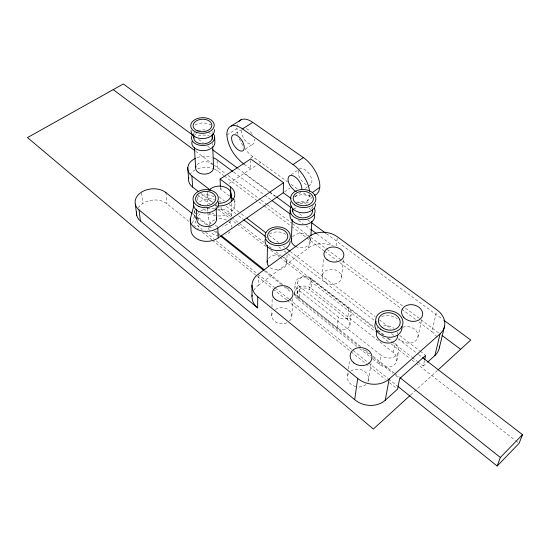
<?xml version="1.0" encoding="UTF-8"?>
<svg xmlns="http://www.w3.org/2000/svg" width="550" height="550" viewBox="0 0 550 550"><rect width="100%" height="100%" fill="white"/><g stroke="black" fill="none" stroke-linecap="round" stroke-linejoin="round"><path stroke-width="0.41" stroke-dasharray="2.75 2.06" d="M253.701 290.421A20.268 15.909 1.5 0 1 256.424 286.921L258.197 285.374L258.266 275.736M271.755 315.528L271.879 310.441M271.961 307.044L272.209 296.869M286.749 262.515L287.093 254.059M291.892 315.879L292.772 298.072M294.573 293.528L295.054 284.157M290.125 251.426L375.251 316.663M297.076 293.597L297.667 282.645M356.895 346.397L297.522 299.069L298.038 289.712A9.996 7.741 4 0 1 297.88 278.774A9.996 7.741 4 0 1 311.967 278.994L374.062 327.14M348.844 308.612L347.552 319.468A7.631 6.077 7.7 0 1 347.999 328.116A7.631 6.077 7.7 0 1 337.226 327.91L299.296 297.749L299.922 286.811A7.514 5.809 4 0 1 299.798 278.596A7.514 5.809 4 0 1 310.386 278.768L348.844 308.612A7.734 6.098 7.5 0 1 349.305 317.295A7.734 6.098 7.5 0 1 338.387 317.089L299.922 286.811M296.897 256.623L308.791 247.748L309.533 236.28M310.571 240.728L310.853 236.521M312.751 207.893L312.916 205.37M347.552 319.468L309.629 289.733L310.386 278.768M372.907 359.157L379.576 364.471A10.553 8.532 12.6 0 0 394.377 364.767A10.553 8.532 12.6 0 0 393.305 352.522L311.3 288.379L311.967 278.994M322.066 276.623L323.641 257.62M336.442 245.761L337.226 237.566M341.522 276.959L343.358 259.614M337.226 327.91L338.387 317.089M241.863 130.336L241.67 131.966A9.254 4.696 57.6 0 0 244.867 140.113L248.016 143.261L251.178 144.609A9.254 4.696 57.6 0 0 254.155 139.033M349.841 325.387L351.168 314.552M347.641 375.499L348.067 372.192M348.487 368.885L349.656 359.789M368.418 380.476L371.133 363.165M377.066 328.666L377.321 327.044M379.576 364.471L381.109 355.362L298.038 289.712M393.305 352.522L394.982 343.365A10.677 8.566 12.3 0 1 396.089 355.664A10.677 8.566 12.3 0 1 381.109 355.362M396.77 360.882L398.502 351.766M417.931 337.157L421.836 318.67M309.664 194.501L308.791 198.474L306.811 201.286L303.868 202.758L300.176 202.819L295.989 201.479M417.835 361.804L423.259 366.018L424.552 360.291M437.044 337.171A20.941 16.534 14.3 0 0 431.929 331.719L436.535 311.451M192.507 223.183L195.147 213.338M410.644 394.962L437.209 370.693M423.259 366.018L426.938 362.704M189.021 221.512L166.959 203.782L163.659 201.747A17.311 12.458 -5.9 0 0 146.63 201.465L142.849 203.363L139.769 205.865A17.311 12.458 -5.9 0 0 138.373 207.604M258.197 285.374L296.904 256.499M306.811 201.286L312.153 197.478M294.91 196.522L300.871 192.328M305.401 188.286L307.416 186.869M308.082 186.402L310.771 184.511M284.556 191.819L289.857 188.134M291.122 174.783L297.887 170.142M229.529 196.027L220.447 189.104L222.592 187.681M229.027 183.411L256.403 165.22M259.243 163.336L260.659 162.394M250.635 158.097L252.759 156.702L287.636 181.844M245.314 149.126L252.491 144.471M235.496 133.451L241.299 129.772M226.875 135.004L236.961 128.631A23.21 11.832 57.4 0 1 237.428 124.547M310.406 195.738L305.938 194.446L302.266 192.294M226.49 219.959L223.754 219.072A11.639 8.566 -2 0 0 217.786 218.969M306.405 184.69L304.624 183.659L301.262 180.324A9.598 5.108 55.3 0 1 298.471 170.39M291.094 184.333L297.351 188.849M244.145 164.182L250.731 168.988L250.718 160.621M198.612 139.466L203.445 143.028M207.591 146.08L209.66 147.613M237.978 168.486L269.067 191.393M269.754 191.902L275.969 196.481M299.454 213.792L302.906 216.336M307.746 219.904L309.815 221.43M326.391 233.647L442.434 319.179M244.035 173.436L268.923 191.792M269.617 192.301L275.144 196.384M233.599 172.081L263.897 194.562M264.584 195.078L270.786 199.678M298.327 220.117L303.146 223.692M305.903 225.734L310.035 228.8M316.924 233.908L333.451 246.173M195.759 151.339L213.647 164.704M214.335 165.22L225.342 173.449M228.092 175.505L260.425 199.671M261.113 200.186L266.619 204.298M267.307 204.813L292.071 223.327M292.758 223.843L309.959 236.699M310.647 237.208L326.466 249.04M327.154 249.549L402.827 306.116M405.584 308.172L439.292 333.369M214.184 169.015A16.679 11.708 -2.5 0 1 217.477 170.899L223.657 175.539M224.345 176.055L263.526 205.432M264.213 205.947L291.019 226.05M291.706 226.566L306.144 237.394M306.831 237.909L324.012 250.793M324.699 251.309L337.074 260.59M339.824 262.646L400.998 308.522M401.686 309.038L416.116 319.866M418.866 321.929L431.929 331.719M379.335 319.804L390.919 328.701M399.774 335.5L419.533 350.673M420.214 351.196L424.985 354.86M219.01 196.811L224.428 200.97M229.171 204.607L240.687 213.455M241.361 213.971L245.424 217.092M269.129 235.297L278.609 242.577M283.353 246.221L284.707 247.259M226.325 206.346L235.833 213.682M238.549 215.772L243.306 219.443M265.726 236.72L267.08 237.765M278.63 246.668L281.346 248.765M284.068 250.862L375.774 321.558M391.394 333.603L394.109 335.692M398.186 338.834L417.89 354.021M418.564 354.544L421.286 356.641M378.111 330.282L384.862 335.514M388.238 338.133L391.614 340.746M200.771 193.387L212.3 202.338M217.051 206.023L231.296 217.071M231.969 217.601L263.849 242.337M269.28 246.544L271.315 248.126M276.059 251.811L280.809 255.496M281.49 256.018L373.739 327.594M377.809 330.756L380.524 332.86M381.205 333.389L383.24 334.964M387.31 338.126L391.38 341.282M392.054 341.804L411.73 357.067M412.404 357.596L417.154 361.281M218.24 209.942A15.022 10.966 -2.6 0 1 221.217 211.709L229.336 218.027M230.017 218.556L236.782 223.822M237.462 224.345L265.897 246.462M270.634 250.147L279.434 256.988M280.108 257.517L375.561 331.746M382.332 337.012L388.424 341.749M391.132 343.86L409.413 358.071M412.122 360.174L415.504 362.808M416.185 363.337L515.02 440.199M515.694 440.729L518.402 442.832M196.962 194.288L207.439 202.441A15.682 11.186 -1.9 0 0 209.894 203.981M203.39 208.89L207.274 211.942M208.423 225.363L198.337 217.339L198.522 220.516M209.096 225.899L213.132 229.103M215.827 231.241L217.167 232.313M217.841 232.849L219.863 234.451M265.602 270.82L283.092 284.728M286.454 287.403L289.816 290.077M294.525 293.817L361.116 346.768M365.152 349.972L369.861 353.719M373.223 356.393L394.075 372.969M394.749 373.505L399.458 377.252M281.476 284.57L264.688 271.205M284.164 286.708L291.548 292.586M294.236 294.724L359.37 346.562M362.725 349.236L370.789 355.651M373.471 357.789L392.947 373.285M395.629 375.423L398.991 378.098M192.796 213.984L196.157 216.659M196.824 217.188L207.577 225.748M208.251 226.284L211.606 228.958M214.294 231.096L216.982 233.234M217.656 233.771L219.67 235.373M359.562 348.521L372.24 358.621M195.896 216.164A15.022 10.966 -2.6 0 0 198.901 226.868L202.256 229.556M205.604 232.244L213.647 238.693M216.329 240.845L257.214 273.625M257.881 274.168L274.643 287.602M275.309 288.138L288.716 298.884M289.382 299.427L367.806 362.306M368.473 362.842L387.908 378.428M388.582 378.964L397.293 385.949M193.696 225.273L198.378 229.034M202.386 232.258L211.743 239.779M212.417 240.316L272.573 288.674M273.24 289.211L286.612 299.956M287.279 300.493L385.543 379.473M389.551 382.697L396.908 388.603M252.759 156.702L248.703 153.209L245.472 149.469M242.715 145.447L239.174 138.621M251.873 133.808L251.164 132.722A9.254 4.696 57.6 0 0 246.311 128.604M252.23 134.351L252.498 134.764M209.351 230.326L208.883 229.268A11.639 8.566 -2 0 1 208.636 227.782M237.971 134.743L236.961 128.631M141.611 192.988L142.849 203.363M165.921 192.589L166.959 203.782M194.59 210.231L195.147 218.982M197.161 197.629L197.409 201.802M198.804 225.28L198.901 226.868M207.061 194.452L207.556 204.944M207.728 208.113L207.886 211.619M207.934 212.383L208.182 217.504M212.107 131.526L212.176 133.224M212.589 143.399L212.657 145.097M216.006 204.518L216.109 206.992M217.099 160.669L217.477 170.899M220.357 186.594L220.447 189.104M221.052 206.938L221.217 211.709M231.344 203.39L231.653 217.044M234.843 199.093L234.953 204.937M350.817 371.071A10.684 8.848 11.1 0 1 364.045 371.078A10.684 8.848 11.1 0 1 367.881 381.941M365.929 384.457A10.684 8.848 11.1 0 1 358.545 386.973M355.761 386.609A10.684 8.848 11.1 0 1 348.59 373.374M308.791 247.748A19.607 14.802 4.9 0 1 332.09 245.843M275.406 309.471A10.072 8.03 2.4 0 1 288.956 310.2A10.072 8.03 2.4 0 1 289.554 321.028M286.866 322.795A10.072 8.03 2.4 0 1 274.677 321.31A10.072 8.03 2.4 0 1 273.151 311.548M197.072 157.657A16.878 11.715 -2.5 0 1 201.19 156.578L205.528 156.255A16.878 11.715 -2.5 0 1 211.434 157.114M197.093 164.601A8.999 6.249 -2.5 0 1 212.603 164.856M309.602 237.683A9.632 7.177 3.2 0 1 307.835 245.802A9.632 7.177 3.2 0 1 296.945 247.046M292.586 236.844A9.632 7.177 3.2 0 1 307.649 235.627M299.296 297.749A7.411 5.789 4.1 0 1 299.173 289.568A7.411 5.789 4.1 0 1 309.629 289.733M402.731 327.284A10.367 8.168 13.1 0 1 416.591 331.354A10.367 8.168 13.1 0 1 413.387 342.293A10.367 8.168 13.1 0 1 399.348 338.834M189.743 174.914A16.679 11.708 -2.5 0 1 196.199 169.373M197.704 168.74A16.679 11.708 -2.5 0 1 201.774 167.661L206.064 167.338A16.679 11.708 -2.5 0 1 212.685 168.444M383.604 325.957A10.821 8.58 11.6 0 1 394.082 328.357M397.21 332.269A10.821 8.58 11.6 0 1 397.678 333.761M195.016 125.077A11.688 7.817 -2.3 0 1 210.891 124.988M296.299 202.758A12.451 9.013 3.1 0 1 308.646 202.964M294.106 208.856A12.382 9.006 3.1 0 1 296.051 207.873M309.024 208.395A12.382 9.006 3.1 0 1 310.915 209.536M299.929 203.644A9.962 7.212 3.1 0 1 306.68 204.181M311.548 207.721A9.962 7.212 3.1 0 1 312.166 208.911M381.659 316.504A13.661 10.766 11.4 0 1 397.279 318.808M294.656 196.831A12.547 9.027 3 0 1 311.685 197.512M193.435 133.588A11.605 7.817 -2.3 0 1 194.693 132.502M197.911 130.831A11.605 7.817 -2.3 0 1 205.239 129.979M198.192 135.974A11.543 7.817 -2.3 0 1 208.993 135.912M194.583 135.376A9.281 6.249 -2.3 0 1 196.364 133.526M208.154 132.337A9.281 6.249 -2.3 0 1 210.959 134.2M230.113 231.701A11.639 8.566 -2 0 1 225.665 234.802M218.976 235.84A11.639 8.566 -2 0 1 211.626 233.186M209.199 224.833A11.639 8.566 -2 0 1 214.947 219.766M228.807 221.347A11.639 8.566 -2 0 1 231.887 227.432M197.608 213.565A15.022 10.966 -2.6 0 1 198.791 212.403M200.757 210.98A15.022 10.966 -2.6 0 1 205.542 209M207.041 208.677A15.022 10.966 -2.6 0 1 214.727 208.808M195.333 213.675A15.18 10.979 -2.5 0 1 194.542 209.44M199.616 201.802A15.18 10.979 -2.5 0 1 214.335 199.251M219.161 201.025A15.18 10.979 -2.5 0 1 220.887 202.159M230.814 220.832A11.763 8.58 -2 0 1 222.475 226.105M217.848 226.249A11.763 8.58 -2 0 1 214.211 225.363M211.193 223.664A11.763 8.58 -2 0 1 209.447 221.836L208.423 219.739A11.763 8.58 -2 0 1 210.059 213.256M217.422 209.426A11.763 8.58 -2 0 1 223.451 209.529L226.215 210.423A11.763 8.58 -2 0 1 231.667 217.154M212.561 202.063A12.059 8.607 -1.9 0 1 208.354 198.804L207.302 196.694A12.059 8.607 -1.9 0 1 207.639 192.239M283.889 257.221A9.797 7.452 1.7 0 1 283.841 267.788A9.797 7.452 1.7 0 1 269.961 267.52M268.538 258.486A9.797 7.452 1.7 0 1 281.875 256.011M297.522 299.069A9.886 7.721 4.1 0 1 297.371 288.166A9.886 7.721 4.1 0 1 311.3 288.379M269.404 234.039A12.547 9.364 1.7 0 1 285.835 234.321M299.241 169.214A9.598 5.108 55.3 0 1 300.403 168.547L301.881 168.451A9.598 5.108 55.3 0 1 311.204 177.664L311.795 179.816A9.598 5.108 55.3 0 1 309.588 185.137M216.734 205.879A15.682 11.186 -1.9 0 1 215.098 205.659M233.984 200.654A15.51 11.172 -1.9 0 1 228.518 213.723A15.51 11.172 -1.9 0 1 209.701 213.641M198.481 215.476A9.886 7.212 -2.8 0 1 200.166 214.019M212.094 213.084A9.886 7.212 -2.8 0 1 215.084 215.229M197.622 197.312A12.568 9.034 -2.7 0 1 214.686 197.202M325.188 282.061A9.756 7.473 5.8 0 0 341.289 278.898A9.756 7.473 5.8 0 0 328.914 269.562A9.756 7.473 5.8 0 0 325.188 282.061"/><path stroke-width="0.82" d="M165.949 192.637A17.524 12.499 -5.5 0 0 141.412 192.225A17.524 12.499 -5.5 0 0 139.047 209.907L257.654 307.863L257.73 296.697A20.543 15.971 1.5 0 1 258.273 274.127L309.533 236.28A19.869 14.843 4.8 0 1 337.308 236.748L436.906 309.829A21.526 16.686 13.6 0 1 440.082 333.85L434.913 355.527L427.549 362.154M267.169 262.178L267.458 245.266M193.847 205.789L190.286 218.941L190.974 228.931A16.294 12.004 -2.9 0 0 200.166 240.322A16.294 12.004 -2.9 0 0 218.192 237.958L283.229 192.741L283.566 182.717L250.711 158.943L220.103 179.066L220.357 186.594M290.159 210.409L289.946 215.518A12.382 9.006 3.1 0 0 303.545 224.806A12.382 9.006 3.1 0 0 314.462 214.363M291.321 240.405L292.256 219.347M292.593 211.771L292.738 208.402M310.908 235.675L311.857 221.368M312.524 211.262L312.634 209.577M424.737 359.473L425.666 355.382L399.658 378.627L397.574 389.146L385.241 400.249A21.574 17.923 12.6 0 1 354.695 399.699L357.706 378.476L257.73 296.697M385.241 400.249L389.152 379.039L440.082 333.85M238.947 121.461A23.21 11.832 57.4 0 1 252.78 122.368L303.353 157.582A23.966 12.726 55.4 0 1 319.77 187.323L318.856 191.311L316.834 194.143L314.6 195.271M439.306 347.971L444.565 326.226M198.736 191.812L192.631 187.076A16.679 11.708 -2.5 0 1 188.506 178.647L188.829 177.519M188.506 178.647L187.763 167.564L188.629 164.553A16.878 11.715 -2.5 0 1 195.553 158.29M397.966 386.485L497.159 466.029L500.356 457.476L522.5 434.665L422.641 357.686M522.5 434.665L519.083 443.362L497.159 466.029M410.011 395.539L373.326 429.055L27.5 137.583L123.324 83.971L193.084 135.389M437.841 370.109L470.752 340.051L443.816 320.196M312.359 192.589L319.77 187.323M190.286 218.941A16.479 12.024 -2.8 0 0 199.574 230.354A16.479 12.024 -2.8 0 0 217.814 227.989L283.566 182.717M244.145 164.182C234.795 157.382 227.879 146.651 226.875 135.004A23.368 11.66 57.3 0 1 242.495 128.886L293.061 164.588L303.353 157.582M242.495 128.886L252.78 122.368M231.199 126.012L241.423 119.598M296.361 191.737L294.58 190.685L291.211 187.316A9.666 5.033 55.3 0 1 290.235 175.526L291.706 175.443A9.666 5.033 55.3 0 1 301.049 184.745L301.661 186.904A9.666 5.033 55.3 0 1 301.806 188.849M283.229 192.741L290.95 198.385M212.424 149.648L237.291 167.977M276.664 196.989L291.163 207.68M311.884 222.956L325.703 233.138M232.911 171.572L217.071 159.816A16.878 11.715 -2.5 0 0 213.744 157.933M272.161 200.695L290.063 213.984M310.722 229.309L316.229 233.399M113.211 89.629L195.071 150.824M442.042 335.424L460.618 349.305M220.103 179.066L230.601 186.986A15.682 11.186 -1.9 0 1 233.317 199.258A15.682 11.186 -1.9 0 1 218.377 205.968M187.763 167.564A16.878 11.715 -2.5 0 0 191.923 176L210.21 190.046M246.778 218.137L265.739 232.698M286.736 248.82L289.444 250.903M243.987 219.966L265.045 236.197M221.203 235.524L264.254 269.748M400.132 377.781L500.356 457.476M165.921 192.589L192.122 213.448M220.344 235.909L264.014 270.669M136.606 212.046A17.311 12.458 -5.9 0 0 140.422 221.059L354.695 399.699M257.654 307.863L255.929 306.281A20.268 15.909 1.5 0 1 252.113 295.061M135.321 204.153L136.73 215.298M139.047 209.907L140.429 221.059M191.923 176L192.631 187.076M196.254 209.137L196.866 219.051M193.662 134.613L193.861 138.009M194.411 147.338L195.621 167.695M212.211 134.069L212.417 139.157M212.726 146.795L213.579 167.991M216.136 207.817L216.597 219.388M214.679 137.837L214.871 142.979A11.543 7.817 -2.3 0 1 201.692 150.624A11.543 7.817 -2.3 0 1 192.136 141.247M217.814 227.989L218.192 237.958M231.151 194.858L231.309 201.685M230.601 186.986L230.828 197.01A15.51 11.172 -1.9 0 1 233.159 199.341M251.989 285.196L251.989 296.443M439.512 346.534A20.941 16.534 14.3 0 1 434.913 355.527M213.393 166.375A8.999 6.249 -2.5 0 1 204.098 174.137A8.999 6.249 -2.5 0 1 196.068 166.086M296.196 246.737A9.632 7.177 3.2 0 1 291.637 238.556M389.152 379.039A22.199 18.129 11.8 0 1 357.706 378.476M397.822 335.273A10.821 8.58 11.6 0 1 385.041 342.732A10.821 8.58 11.6 0 1 377.08 330.502M214.335 129.539A11.688 7.817 -2.3 0 1 203.094 138.579A11.688 7.817 -2.3 0 1 191.084 130.515M312.373 209.522A9.962 7.212 3.1 0 1 302.72 217.883A9.962 7.212 3.1 0 1 292.793 209.199M314.559 208.484A12.451 9.013 3.1 0 1 301.132 219.615A12.451 9.013 3.1 0 1 291.803 205.941M401.981 326.521A13.661 10.766 11.4 0 1 386.341 336.944A13.661 10.766 11.4 0 1 375.953 321.276M315.521 203.919A12.547 9.027 3 0 1 302.046 212.768A12.547 9.027 3 0 1 290.634 201.939M212.163 136.18A9.281 6.249 -2.3 0 1 203.775 143.907A9.281 6.249 -2.3 0 1 193.827 137.5M213.414 133.918A11.605 7.817 -2.3 0 1 202.936 145.53A11.605 7.817 -2.3 0 1 192.913 134.179M218.549 203.335A12.059 8.607 -1.9 0 0 230.601 197.134A12.059 8.607 -1.9 0 0 225.562 187.351L222.729 186.457A12.059 8.607 -1.9 0 0 208.993 190.197M268.421 265.939A9.797 7.452 1.7 0 1 267.534 260.26M290.111 241.381A12.547 9.364 1.7 0 1 276.409 250.559A12.547 9.364 1.7 0 1 265.251 239.333M293.061 164.588A24.131 12.547 55.4 0 1 309.574 191.324M216.528 218.13A9.886 7.212 -2.8 0 1 206.188 226.483A9.886 7.212 -2.8 0 1 197.12 217.8M218.219 201.685A12.568 9.034 -2.7 0 1 205.803 212.939A12.568 9.034 -2.7 0 1 193.738 202.036M242.344 141.281L241.003 139.226A9.316 4.627 57.5 0 0 231.653 137.204A9.316 4.627 57.5 0 0 239.106 150.439A9.316 4.627 57.5 0 0 243.382 143.44L242.344 141.281M353.815 362.876A10.993 8.944 10.4 0 0 371.779 359.047A10.993 8.944 10.4 0 0 357.617 347.847A10.993 8.944 10.4 0 0 353.815 362.876M275.357 299.351A10.347 8.092 2.3 0 0 292.641 295.928A10.347 8.092 2.3 0 0 279.909 285.856A10.347 8.092 2.3 0 0 275.357 299.351M197.381 130.838A9.398 6.249 -2.2 0 0 211.867 125.593A9.398 6.249 -2.2 0 0 198.206 120.003A9.398 6.249 -2.2 0 0 197.381 130.838M296.278 203.541A10.092 7.226 3 0 0 313.067 200.502A10.092 7.226 3 0 0 300.479 191.496A10.092 7.226 3 0 0 296.278 203.541M403.528 317.096A10.656 8.243 12.5 0 0 421.733 317.316A10.656 8.243 12.5 0 0 411.152 304.652A10.656 8.243 12.5 0 0 403.528 317.096M327.126 259.786A10.01 7.514 5.6 0 0 343.64 256.609A10.01 7.514 5.6 0 0 330.928 247.225A10.01 7.514 5.6 0 0 327.126 259.786M382.216 327.532A11 8.628 11.3 0 0 400.036 323.826A11 8.628 11.3 0 0 385.653 312.984A11 8.628 11.3 0 0 382.216 327.532M196.116 132.206A11.749 7.81 -2.2 0 0 214.211 125.627A11.749 7.81 -2.2 0 0 197.113 118.662A11.749 7.81 -2.2 0 0 196.116 132.206M380.469 329.099A13.75 10.787 11.3 0 0 402.731 324.445A13.75 10.787 11.3 0 0 384.718 310.908A13.75 10.787 11.3 0 0 380.469 329.099M294.546 204.841A12.616 9.027 3 0 0 315.521 201.011A12.616 9.027 3 0 0 299.757 189.778A12.616 9.027 3 0 0 294.546 204.841M270.586 241.402A10.092 7.501 1.7 0 0 287.464 238.246A10.092 7.501 1.7 0 0 275.089 228.91A10.092 7.501 1.7 0 0 270.586 241.402M268.826 242.749A12.616 9.371 1.7 0 0 289.912 238.776A12.616 9.371 1.7 0 0 274.409 227.129A12.616 9.371 1.7 0 0 268.826 242.749M200.221 204.827A10.113 7.232 -2.7 0 0 215.779 198.729A10.113 7.232 -2.7 0 0 201.059 192.287A10.113 7.232 -2.7 0 0 200.221 204.827M198.866 206.415A12.643 9.041 -2.7 0 0 218.302 198.777A12.643 9.041 -2.7 0 0 199.884 190.74A12.643 9.041 -2.7 0 0 198.866 206.415"/></g></svg>
